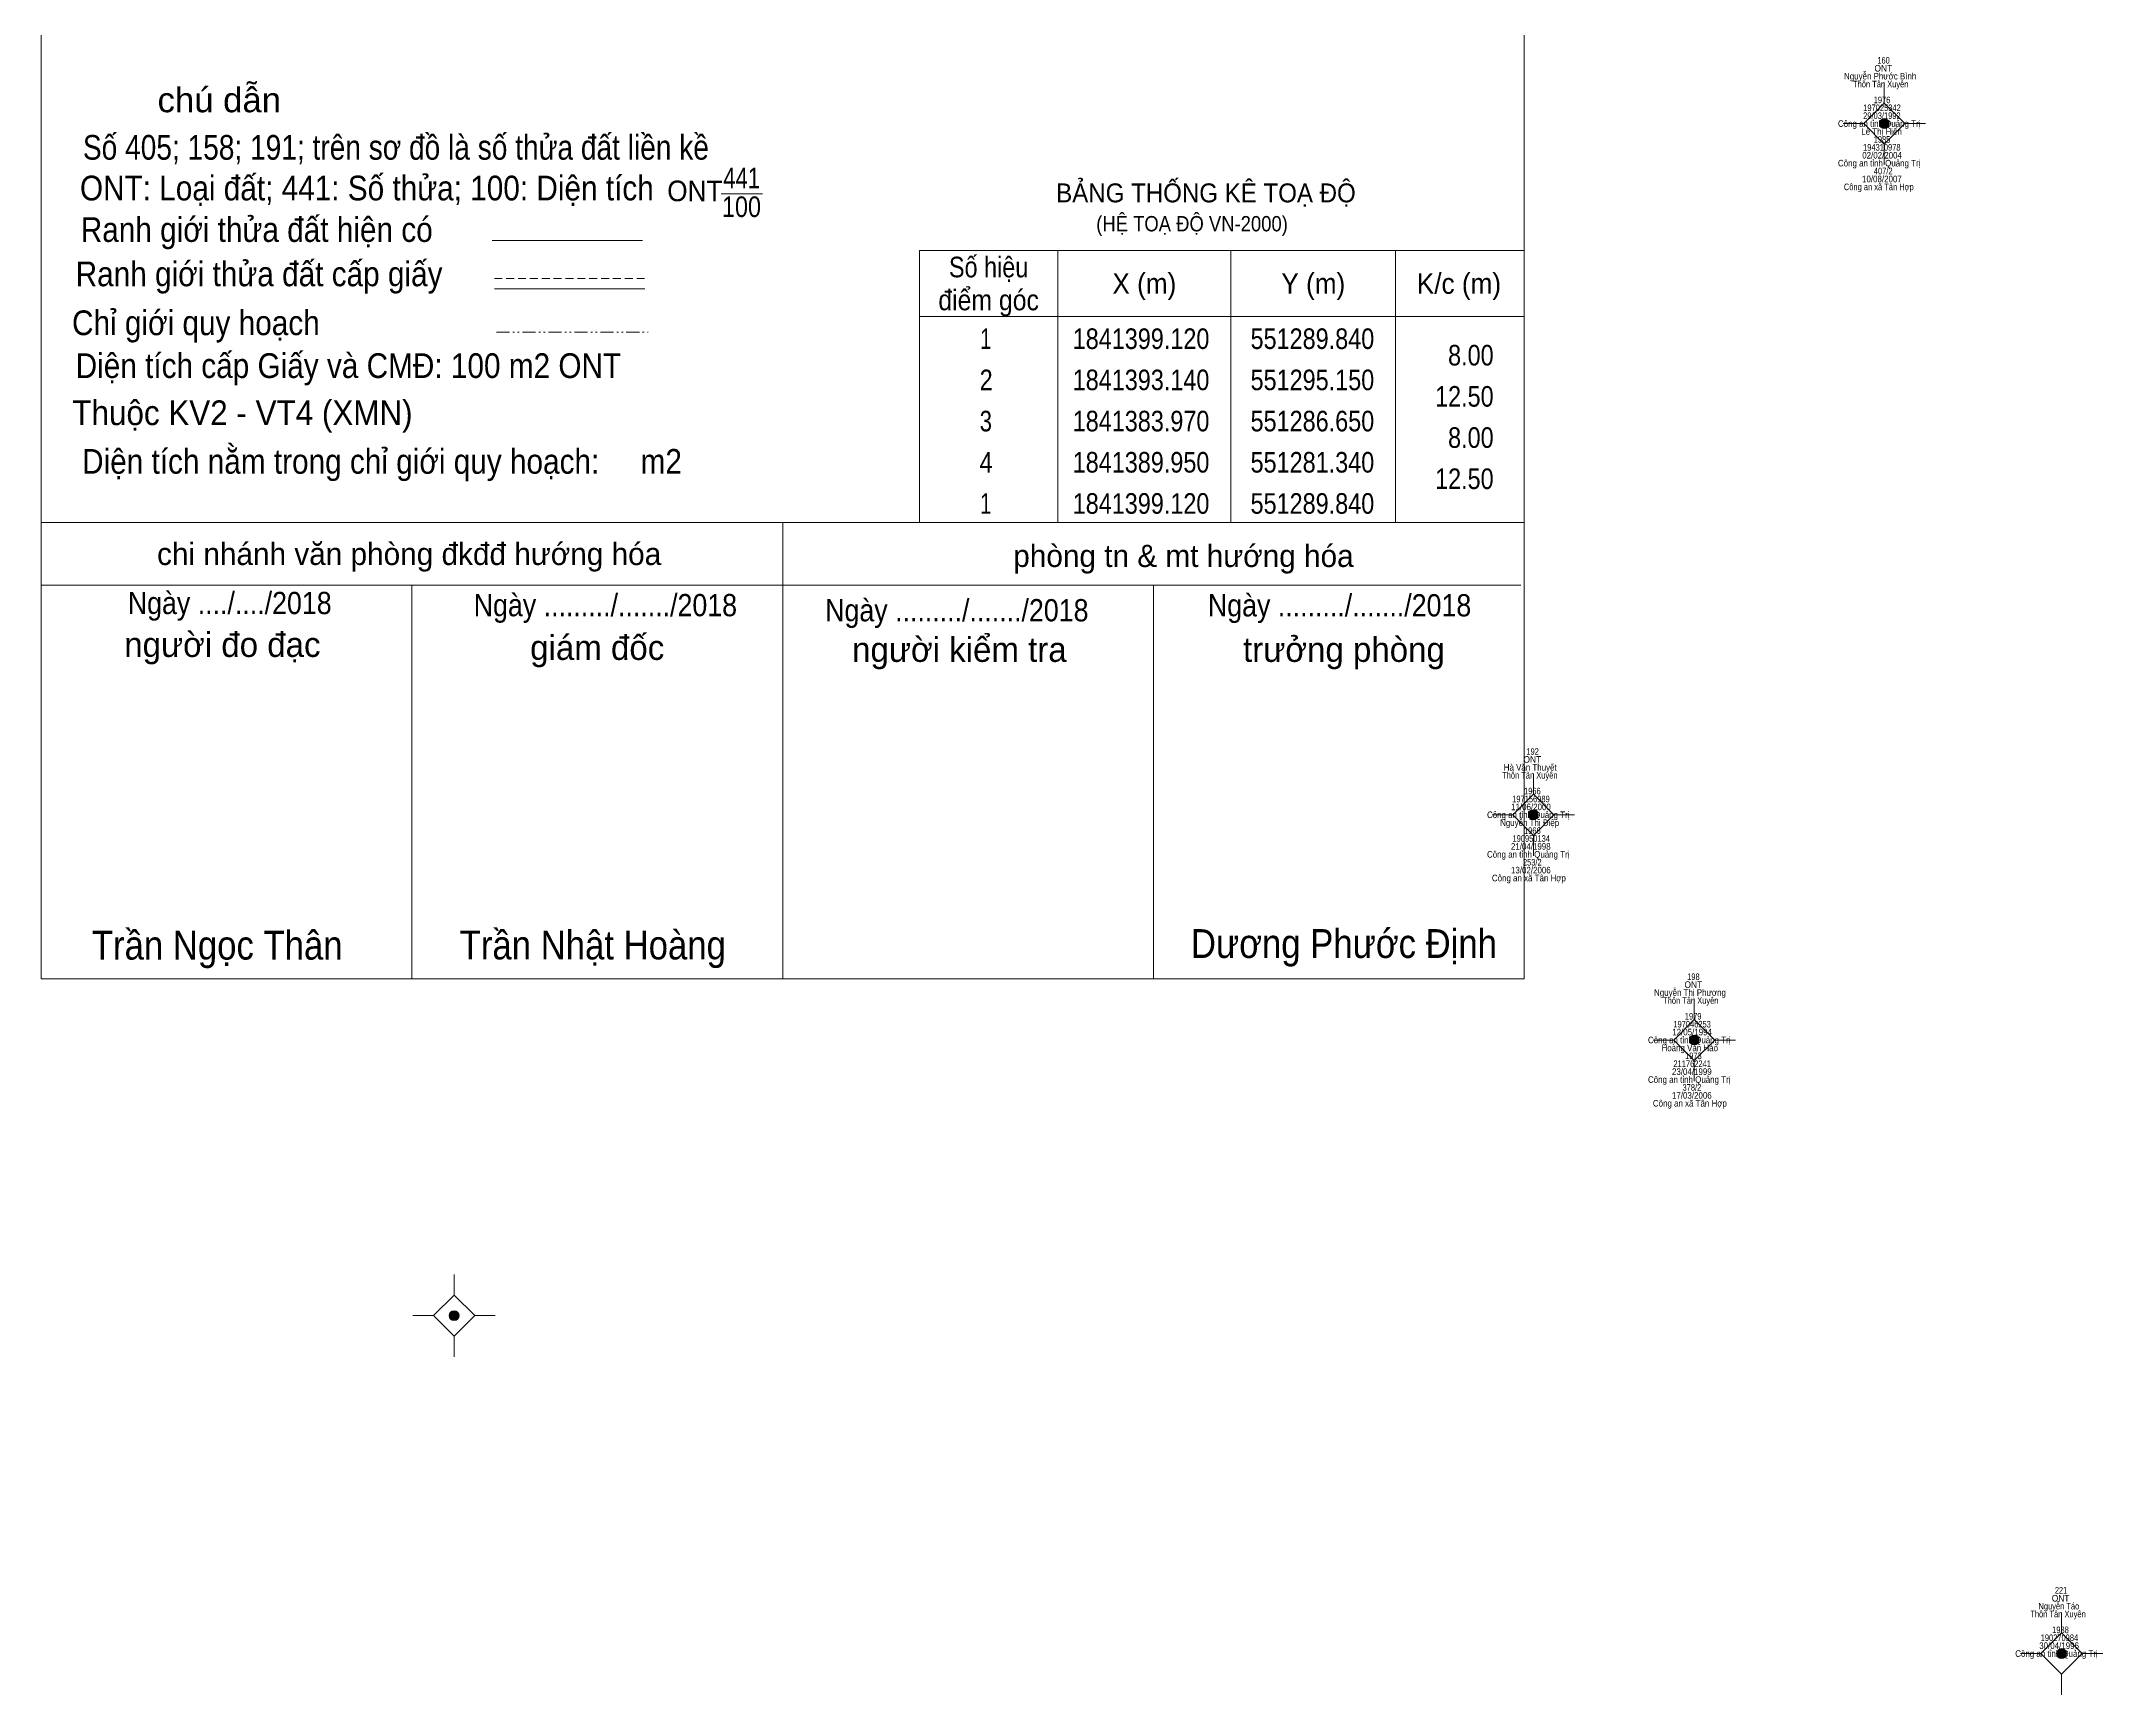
# Model space of a CAD drawing. Header units: metres. Extents: x 550999 to 552168, y 1840994 to 1841978.
# Drawn here: x 551130.9 to 551256, y 1841283.8 to 1841384.2 of the extents above; entities that cross this region are included whole.
import ezdxf
from ezdxf.enums import TextEntityAlignment as Align

# ---------------------------------------------------------------- set-up
doc = ezdxf.new("R2010")
doc.units = ezdxf.units.M
doc.header["$LTSCALE"] = 0.16
doc.linetypes.add('DASH_DOUBLE_DOT', pattern=[9.2, 5, -1.2, 0.3, -1.2, 0.3, -1.2])
doc.linetypes.add('MEDIUM_DASHED', pattern=[4.5, 3, -1.5])
for name, color, linetype, lineweight in [('1', 7, 'Continuous', 13), ('11', 7, 'Continuous', 13), ('5', 7, 'Continuous', 13), ('6', 7, 'Continuous', 13), ('63', 7, 'Continuous', 13), ('7', 7, 'Continuous', 13)]:
    doc.layers.add(name, color=color, linetype=linetype, lineweight=lineweight)
doc.layers.add('15', color=7, linetype='Continuous')

msp = doc.modelspace()

# ---------------------------------------------------------------- hatches: boundary and pattern name
at = {"layer": '11'}
for points in [[(551243.0295, 1841379.19, 1), (551242.4295, 1841379.19, 1)], [(551221.7295, 1841337.24, 1), (551221.1295, 1841337.24, 1)], [(551231.4995, 1841323.57, 1), (551230.8995, 1841323.57, 1)], [(551156.2295, 1841306.84, 1), (551155.6295, 1841306.84, 1)], [(551253.7895, 1841286.33, 1), (551253.1895, 1841286.33, 1)]]:
    msp.add_hatch(color=256, dxfattribs=at).paths.add_polyline_path(points)

# ---------------------------------------------------------------- linework, layer by layer
at = {"layer": '1'}
msp.add_line((551130.87, 1841358.87), (551130.87, 1841327.28), dxfattribs=at)
msp.add_lwpolyline([(551130.87, 1841327.28), (551130.87, 1841469.08), (551220.87, 1841469.08), (551220.87, 1841327.28)], close=True, dxfattribs=at)
msp.add_lwpolyline([(551130.87, 1841327.28), (551130.87, 1841469.08), (551220.87, 1841469.08), (551220.87, 1841327.28)], close=True, dxfattribs=at)
at = {"layer": '11'}
for p, q in [((551242.73, 1841381.69), (551242.73, 1841380.44)), ((551241.48, 1841379.19), (551240.23, 1841379.19)), ((551245.23, 1841379.19), (551243.98, 1841379.19)), ((551242.73, 1841377.94), (551242.73, 1841376.69)), ((551221.43, 1841339.74), (551221.43, 1841338.49)), ((551220.18, 1841337.24), (551218.93, 1841337.24)), ((551223.93, 1841337.24), (551222.68, 1841337.24)), ((551221.43, 1841335.99), (551221.43, 1841334.74)), ((551231.2, 1841326.07), (551231.2, 1841324.82)), ((551229.95, 1841323.57), (551228.7, 1841323.57)), ((551233.7, 1841323.57), (551232.45, 1841323.57)), ((551231.2, 1841322.32), (551231.2, 1841321.07)), ((551155.93, 1841309.34), (551155.93, 1841308.09)), ((551154.68, 1841306.84), (551153.43, 1841306.84)), ((551158.43, 1841306.84), (551157.18, 1841306.84)), ((551155.93, 1841305.59), (551155.93, 1841304.34)), ((551253.49, 1841288.83), (551253.49, 1841287.58)), ((551252.24, 1841286.33), (551250.99, 1841286.33)), ((551255.99, 1841286.33), (551254.74, 1841286.33)), ((551253.49, 1841285.08), (551253.49, 1841283.83))]:
    msp.add_line(p, q, dxfattribs=at)
for points in [[(551242.73, 1841380.44), (551241.48, 1841379.19), (551242.73, 1841377.94), (551243.98, 1841379.19)], [(551221.43, 1841338.49), (551220.18, 1841337.24), (551221.43, 1841335.99), (551222.68, 1841337.24)], [(551231.2, 1841324.82), (551229.95, 1841323.57), (551231.2, 1841322.32), (551232.45, 1841323.57)], [(551155.93, 1841308.09), (551154.68, 1841306.84), (551155.93, 1841305.59), (551157.18, 1841306.84)], [(551253.49, 1841287.58), (551252.24, 1841286.33), (551253.49, 1841285.08), (551254.74, 1841286.33)]]:
    msp.add_lwpolyline(points, close=True, dxfattribs=at)
for centre in [(551242.7295, 1841379.19), (551221.4295, 1841337.24), (551231.1995, 1841323.57), (551155.9295, 1841306.84), (551253.4895, 1841286.33)]:
    msp.add_circle(centre, 0.3, dxfattribs=at)
at = {"layer": '5'}
msp.add_lwpolyline([(551130.87, 1841469.08), (551220.87, 1841469.08), (551220.87, 1841327.28), (551130.87, 1841327.28)], close=True, dxfattribs=at)
at = {"layer": '6'}
for p, q in [((551158.23, 1841372.09), (551167.37, 1841372.09)), ((551158.37, 1841369.16), (551167.51, 1841369.16))]:
    msp.add_line(p, q, dxfattribs=at)
at = {"layer": '6', "linetype": 'MEDIUM_DASHED'}
msp.add_line((551158.37, 1841369.78), (551167.57, 1841369.78), dxfattribs=at)
at = {"layer": '63'}
for p, q in [((551172.13, 1841374.93), (551174.64, 1841374.93)), ((551192.57, 1841371.48), (551192.57, 1841354.98)), ((551203.07, 1841371.48), (551203.07, 1841354.98)), ((551213.07, 1841371.48), (551213.07, 1841354.98)), ((551184.17, 1841367.48), (551220.87, 1841367.48))]:
    msp.add_line(p, q, dxfattribs=at)
at = {"layer": '63', "linetype": 'DASH_DOUBLE_DOT'}
msp.add_line((551158.5, 1841366.53), (551167.7, 1841366.53), dxfattribs=at)
at = {"layer": '63'}
msp.add_lwpolyline([(551184.17, 1841371.48), (551220.87, 1841371.48), (551220.87, 1841354.98), (551184.17, 1841354.98)], close=True, dxfattribs=at)
at = {"layer": '7'}
for p, q in [((551130.87, 1841354.98), (551220.87, 1841354.98)), ((551130.87, 1841354.98), (551220.87, 1841354.98)), ((551130.87, 1841354.98), (551220.87, 1841354.98)), ((551175.87, 1841327.28), (551175.87, 1841354.98)), ((551130.87, 1841351.18), (551220.67, 1841351.18)), ((551153.37, 1841327.28), (551153.37, 1841351.18)), ((551198.37, 1841327.28), (551198.37, 1841351.18)), ((551220.87, 1841327.28), (551130.87, 1841327.28))]:
    msp.add_line(p, q, dxfattribs=at)

# ---------------------------------------------------------------- texts
at = {"layer": '1'}
for s, height, width, p in [('BẢNG THỐNG KÊ TOẠ ĐỘ ', 1.15, 0.95, (551192.47, 1841374.41)), ('(HỆ TOẠ ĐỘ VN-2000)', 0.93, 0.9, (551194.9, 1841372.65))]:
    msp.add_text(s, height=height, dxfattribs=dict(at, width=width)).set_placement(p)
at = {"layer": '15'}
for s, width, p in [('Nguyễn Phước Bình', 0.9, (551242.48, 1841381.87)), ('ONT', 0.95, (551242.67, 1841382.35)), ('160', 0.85, (551242.685, 1841382.83)), ('Thôn Tân Xuyên', 0.85, (551242.515, 1841381.39)), ('29/03/1992', 0.85, (551242.585, 1841379.47)), ('197025342', 0.85, (551242.59, 1841379.95)), ('1976 ', 0.85, (551242.655, 1841380.43)), ('Công an tỉnh Quảng Trị', 0.9, (551242.42, 1841378.99)), ('Lê Thị Hiến', 0.9, (551242.565, 1841378.51)), ('02/02/2004', 0.9, (551242.595, 1841377.07)), ('194310978', 0.85, (551242.58, 1841377.55)), ('1985 ', 0.85, (551242.655, 1841378.03)), ('Công an tỉnh Quảng Trị', 0.9, (551242.42, 1841376.59)), ('10/08/2007', 0.9, (551242.585, 1841375.63)), ('407/2', 0.85, (551242.665, 1841376.11)), ('Công an xã Tân Hợp ', 0.85, (551242.46, 1841375.15)), ('192', 0.85, (551221.385, 1841340.88)), ('Thôn Tân Xuyên', 0.85, (551221.215, 1841339.44)), ('Hà Văn Thuyết', 0.9, (551221.24, 1841339.92)), ('ONT', 0.95, (551221.37, 1841340.4)), ('1966', 0.85, (551221.37, 1841338.48)), ('Công an tỉnh Quảng Trị', 0.9, (551221.12, 1841337.04)), ('11/06/2000', 0.9, (551221.285, 1841337.52)), ('197156989', 0.85, (551221.285, 1841338)), ('Nguyễn Thị Điệp', 0.9, (551221.205, 1841336.56)), ('190950134', 0.85, (551221.3, 1841335.6)), ('1966', 0.85, (551221.37, 1841336.08)), ('Công an tỉnh Quảng Trị', 0.9, (551221.12, 1841334.64)), ('21/04/1998', 0.9, (551221.275, 1841335.12)), ('Công an xã Tân Hợp', 0.9, (551221.16, 1841333.2)), ('13/02/2006', 0.9, (551221.28, 1841333.68)), ('253/2', 0.85, (551221.365, 1841334.16)), ('198', 0.85, (551231.145, 1841327.21)), ('Nguyễn Thị Phương', 0.9, (551230.935, 1841326.25)), ('Thôn Tân Xuyên', 0.85, (551230.985, 1841325.77)), ('ONT', 0.95, (551231.14, 1841326.73)), ('197046253', 0.85, (551231.065, 1841324.33)), ('1979', 0.85, (551231.13, 1841324.81)), ('Công an tỉnh Quảng Trị', 0.9, (551230.89, 1841323.37)), ('12/05/1994', 0.9, (551231.065, 1841323.85)), ('Hoàng Văn Hào ', 0.9, (551230.99, 1841322.89)), ('211762241', 0.85, (551231.07, 1841321.93)), ('1973', 0.85, (551231.14, 1841322.41)), ('Công an tỉnh Quảng Trị', 0.9, (551230.89, 1841320.97)), ('23/04/1999', 0.9, (551231.05, 1841321.45)), ('Công an xã Tân Hợp', 0.9, (551230.93, 1841319.53)), ('17/03/2006', 0.9, (551231.05, 1841320.01)), ('378/2 ', 0.85, (551231.115, 1841320.49)), ('ONT', 0.95, (551253.43, 1841289.49)), ('221', 0.8, (551253.455, 1841289.97)), ('Thôn Tân Xuyên', 0.85, (551253.275, 1841288.53)), ('Nguyễn Táo', 0.85, (551253.325, 1841289.01)), ('190270984', 0.85, (551253.36, 1841287.09)), ('1938', 0.85, (551253.425, 1841287.57)), ('Công an tỉnh Quảng Trị', 0.9, (551253.18, 1841286.13)), ('30/04/1996', 0.9, (551253.34, 1841286.61))]:
    msp.add_text(s, height=0.4, dxfattribs=dict(at, width=width)).set_placement(p, align=Align.CENTER)
at = {"layer": '6'}
for s, width, p in [('chú dẫn', 1.05, (551137.93, 1841379.88)), ('Số 405; 158; 191; trên sơ đồ là số thửa đất liền kề', 0.85, (551133.4, 1841377)), ('ONT: Loại đất; 441: Số thửa; 100: Diện tích ', 0.9, (551133.22, 1841374.53)), ('Ranh giới thửa đất hiện có ', 0.9, (551133.27, 1841372.01)), ('Ranh giới thửa đất cấp giấy', 0.9, (551132.96, 1841369.32)), ('Chỉ giới quy hoạch', 0.9, (551132.74, 1841366.35)), ('Diện tích cấp Giấy và CMĐ: 100 m2 ONT', 0.9, (551132.96, 1841363.75)), ('Thuộc KV2 - VT4 (XMN)', 0.95, (551132.76, 1841360.89)), ('Diện tích nằm trong chỉ giới quy hoạch:     m2', 0.9, (551133.35, 1841357.94))]:
    msp.add_text(s, height=1.5, dxfattribs=dict(at, width=width)).set_placement(p)
at = {"layer": '63'}
for s, width, p in [('441', 0.8, (551173.38, 1841375.27)), ('ONT', 0.95, (551170.54, 1841374.48)), ('100', 0.85, (551173.37, 1841373.52)), ('Số hiệu', 0.85, (551188.37, 1841369.86)), ('X (m)', 0.95, (551197.82, 1841368.86)), ('Y (m)', 0.95, (551208.075, 1841368.86)), ('K/c (m)', 0.95, (551216.915, 1841368.86)), ('điểm góc', 0.9, (551188.37, 1841367.86)), (' 1', 0.75, (551188.02, 1841365.51)), ('1841399.120', 0.85, (551197.62, 1841365.51)), ('551289.840', 0.85, (551208.02, 1841365.51)), (' 2', 0.85, (551188.025, 1841363.01)), ('1841393.140', 0.85, (551197.62, 1841363.01)), ('551295.150', 0.85, (551208.02, 1841363.01)), (' 3', 0.8, (551188.015, 1841360.51)), ('1841383.970', 0.85, (551197.62, 1841360.51)), ('551286.650', 0.85, (551208.02, 1841360.51)), (' 4', 0.85, (551188.02, 1841358.01)), ('1841389.950', 0.85, (551197.62, 1841358.01)), ('551281.340', 0.85, (551208.02, 1841358.01)), (' 1', 0.75, (551188.02, 1841355.51)), ('1841399.120', 0.85, (551197.62, 1841355.51)), ('551289.840', 0.85, (551208.02, 1841355.51))]:
    msp.add_text(s, height=1.25, dxfattribs=dict(at, width=width)).set_placement(p, align=Align.CENTER)
at = {"layer": '63', "width": 0.85}
for s, p in [('8.00', (551219.02, 1841364.51)), ('12.50', (551219.02, 1841362.01)), ('8.00', (551219.02, 1841359.51)), ('12.50', (551219.02, 1841357.01))]:
    msp.add_text(s, height=1.25, dxfattribs=at).set_placement(p, align=Align.RIGHT)
at = {"layer": '7'}
for s, height, p in [('chi nhánh văn phòng đkđđ hướng hóa', 1.35, (551153.2, 1841352.4)), ('phòng tn & mt hướng hóa', 1.35, (551200.195, 1841352.28)), ('người đo đạc', 1.5, (551141.865, 1841346.82)), ('giám đốc', 1.5, (551164.615, 1841346.64)), ('người kiểm tra', 1.5, (551186.595, 1841346.52)), ('trưởng phòng', 1.5, (551209.935, 1841346.52))]:
    msp.add_text(s, height=height, dxfattribs=at).set_placement(p, align=Align.CENTER)
at = {"layer": '7', "width": 0.9}
for s, height, p in [('Ngày ..../..../2018', 1.35, (551142.31, 1841349.42)), ('Ngày ........./......./2018', 1.35, (551165.11, 1841349.29)), ('Ngày ........./......./2018', 1.35, (551186.44, 1841348.98)), ('Ngày ........./......./2018', 1.35, (551209.67, 1841349.28)), ('Trần Ngọc Thân', 1.75, (551141.55, 1841328.45)), ('Trần Nhật Hoàng', 1.75, (551164.345, 1841328.46)), ('Dương Phước Định', 1.75, (551209.935, 1841328.55))]:
    msp.add_text(s, height=height, dxfattribs=at).set_placement(p, align=Align.CENTER)

doc.saveas('drawing.dxf')
